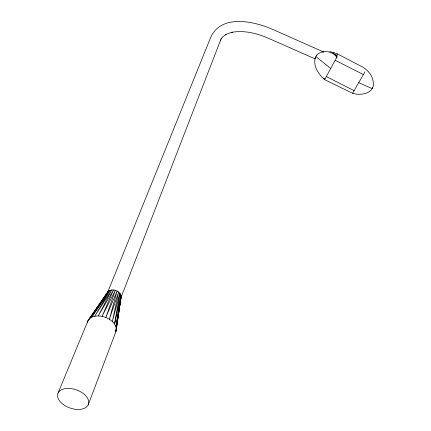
<?xml version="1.0" encoding="UTF-8"?>
<svg xmlns="http://www.w3.org/2000/svg" width="431" height="431" viewBox="0 0 431 431"><rect width="100%" height="100%" fill="white"/><g stroke="black" fill="none" stroke-linecap="round" stroke-linejoin="round"><path stroke-width="0.65" d="M337.042 53.703L362.638 67.02C368.026 70.248 372.718 75.619 373.192 82.068C375.46 93.241 360.666 96.102 352.606 93.285L324.656 79.622L336.891 57.124L337.187 54.942L337.042 53.703L336.466 53.476M116.348 327.986L115.777 331.94L88.215 404.828A16.2 9.627 19.3 0 1 62.053 403.54A16.2 9.627 19.3 0 1 69.192 388.406A16.2 9.627 19.3 0 1 88.215 404.828M116.823 324.688L116.537 326.666L117.701 319.479M117.016 323.374L117.205 322.054M117.868 317.437L118.056 316.122M118.342 314.145L118.536 312.825M118.724 311.505L118.913 310.185M119.581 305.574L119.77 304.254M120.432 299.642L120.621 298.322M116.386 328.007L115.777 331.94L121.138 297.174C121.461 291.07 111.904 287.488 107.852 291.873L87.881 320.912L58.002 393.207M117.905 318.164L121.138 297.174L220.694 39.857L220.241 40.902L221.787 38.009L221.049 38.849L223.242 36.398L226.07 34.378L225.165 34.9L228.613 33.306L232.578 32.185L231.689 32.341C244.102 30.078 256.817 33.284 268.227 38.16L315.185 58.896M87.498 322.781L87.881 320.912L107.852 291.873L107.351 293.032L210.991 36.662C221.911 14.126 253.643 21.264 271.869 29.049L323.756 52.038M333.028 52.21L334.601 52.803L335.921 54.473L336.891 57.124C332.139 50.853 321.413 49.134 316.306 55.696L315.427 57.361C312.626 65.765 318.514 74.326 324.656 79.622L324.171 78.571M352.606 93.285L364.938 71.842M104.765 296.97L106.613 294.157M87.881 320.912L108.795 290.936L91.684 317.168L89.352 318.778M316.306 55.696L316.974 55.12M322.663 52.291L323.665 51.725M329.726 51.499L332.258 52.296L334.704 54.209L336.891 57.124M358.716 82.66L372.406 88.7L372.303 87.525M326.315 76.573L354.126 90.645M335.178 60.275L363.371 74.563M316.047 56.682L330.717 68.481M323.465 78.038L324.656 79.622M315.427 57.361L315.454 57.991M121.186 295.882L116.365 329.467L115.961 326.779L120.761 294.535L114.587 324.053L115.961 326.779L121.186 295.882M119.888 293.22L114.587 324.053C109.447 317.345 99.68 313.994 91.684 317.168L110.11 290.278L94.728 316.182L111.71 289.955L98.268 315.901L113.482 289.977L102.066 316.343L115.314 290.354L105.848 317.48L117.07 291.06L109.35 319.231L118.627 292.035L112.335 321.472L119.888 293.22"/></g></svg>
